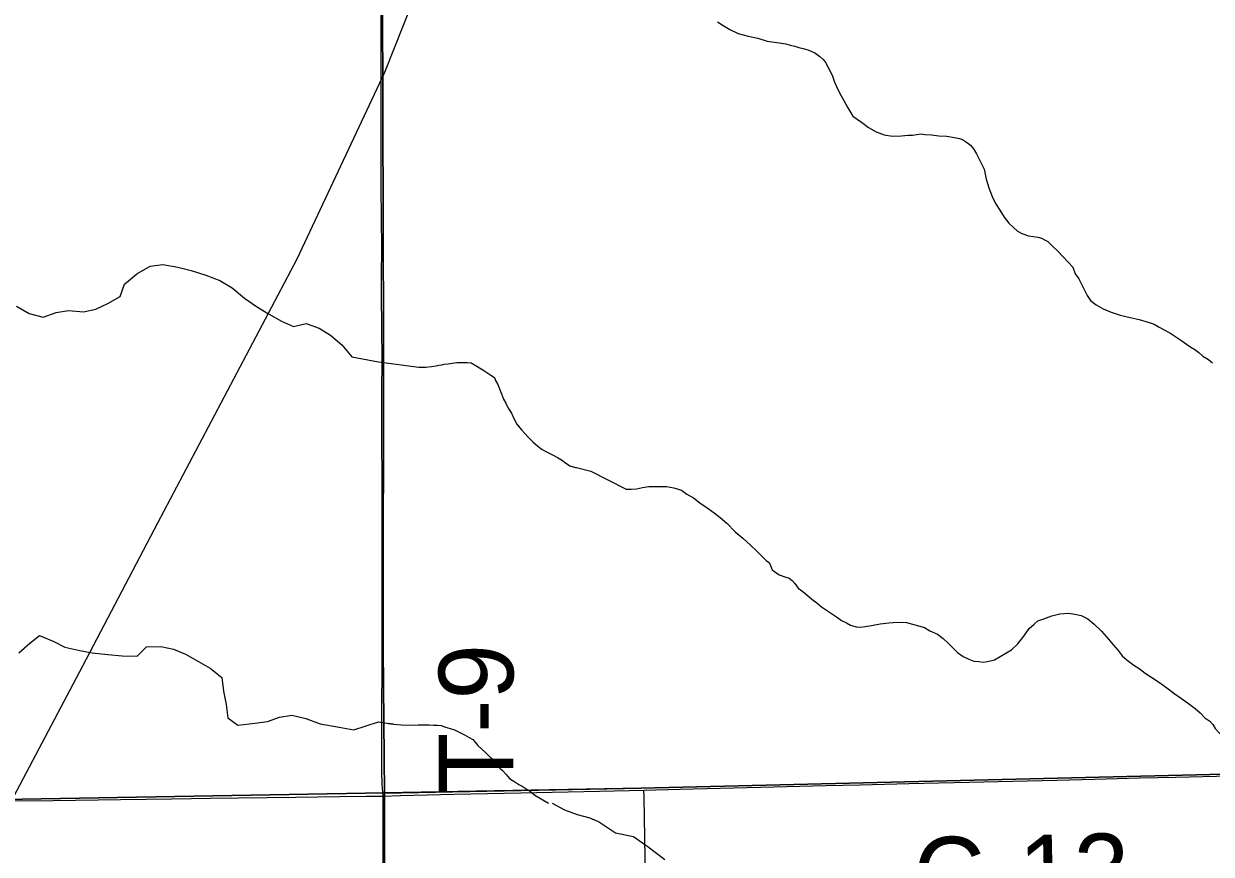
# Model space of a CAD drawing. Extents: x 0 to 34, y 0 to 22.
# Drawn here: x 4.03 to 4.934, y 14.595 to 15.227 of the extents above; entities that cross this region are included whole.
import ezdxf

# ---------------------------------------------------------------- set-up
doc = ezdxf.new("R2010")
doc.units = 0
for name, color, linetype in [('GM_X_Corporation', 7, 'Continuous'), ('GM_X_County_Road', 7, 'Continuous'), ('GM_X_County_Road_Text', 7, 'Continuous'), ('GM_X_Minor_River', 7, 'Continuous'), ('GM_X_Rail_Line', 7, 'Continuous'), ('GM_X_Township_Road', 7, 'Continuous'), ('GM_X_Township_Road_Text', 7, 'Continuous')]:
    doc.layers.add(name, color=color, linetype=linetype)

msp = doc.modelspace()

# ---------------------------------------------------------------- linework, layer by layer
at = {"layer": 'GM_X_Corporation'}
for points in [[(4.30426, 16.12557), (4.30498, 15.91003), (4.3033, 15.63531), (4.30235, 15.4236), (4.30354, 14.98777), (4.3033, 14.75076), (4.30426, 14.64144), (4.49968, 14.64508), (5.20789, 14.66221), (5.32827, 14.66458), (5.33447, 14.6647), (5.34183, 14.66485), (6.49761, 14.69107), (7.79988, 14.72946), (7.9578, 14.7353), (8.02194, 14.7372), (8.03921, 14.73771), (8.45268, 14.75379), (8.48904, 14.75495), (8.58711, 14.7561), (8.68634, 14.75879), (8.9, 14.7645), (8.9, 20.9)], [(4.30426, 16.12557), (4.30498, 15.91003), (4.3033, 15.63531), (4.30235, 15.4236), (4.30354, 14.98777), (4.3033, 14.75076), (4.30426, 14.64144), (4.49968, 14.64508), (5.20789, 14.66221), (5.32827, 14.66458), (5.33447, 14.6647), (5.34183, 14.66485), (6.49761, 14.69107), (7.79988, 14.72946), (7.9578, 14.7353), (8.02194, 14.7372), (8.03921, 14.73771), (8.45268, 14.75379), (8.48904, 14.75495), (8.58711, 14.7561), (8.68634, 14.75879), (8.9, 14.7645), (8.9, 20.9)], [(2.1, 19.86038), (2.1, 14.61031), (2.39805, 14.61266), (3.27339, 14.62352), (4.30426, 14.64144), (4.3033, 14.75076), (4.30354, 14.98777), (4.30235, 15.4236), (4.3033, 15.63531), (4.30498, 15.91003), (4.30426, 16.12557)], [(2.1, 19.86038), (2.1, 14.61031), (2.39805, 14.61266), (3.27339, 14.62352), (4.30426, 14.64144), (4.3033, 14.75076), (4.30354, 14.98777), (4.30235, 15.4236), (4.3033, 15.63531), (4.30498, 15.91003), (4.30426, 16.12557)], [(4.30426, 16.12557), (4.30498, 15.91003), (4.3033, 15.63531), (4.30235, 15.4236), (4.30354, 14.98777), (4.3033, 14.75076), (4.30409, 14.64133), (4.49968, 14.64508), (5.20789, 14.66221), (5.32827, 14.66458), (5.33447, 14.6647), (5.34183, 14.66485), (5.74269, 14.67201), (5.84321, 14.6738), (6.3268, 14.68244), (6.49761, 14.69107)]]:
    msp.add_lwpolyline(points, dxfattribs=at)
for points in [[(2.1, 14.61031), (2.1, 14.1), (8.9, 14.1), (8.9, 14.7645), (8.68634, 14.75879), (8.58711, 14.7561), (8.48904, 14.75495), (8.45268, 14.75379), (8.03921, 14.73771), (8.02194, 14.7372), (7.9578, 14.7353), (7.79988, 14.72946), (6.49761, 14.69107), (5.34183, 14.66485), (5.33447, 14.6647), (5.32827, 14.66458), (5.20789, 14.66221), (4.49968, 14.64508), (4.30426, 14.64144), (3.27339, 14.62352), (2.39805, 14.61266)], [(4.3035, 14.1), (8.9, 14.1), (8.9, 14.7645), (8.68634, 14.75879), (8.58711, 14.7561), (8.48904, 14.75495), (8.45268, 14.75379), (8.03921, 14.73771), (8.02194, 14.7372), (7.9578, 14.7353), (7.79988, 14.72946), (6.49761, 14.69107), (5.34183, 14.66485), (5.33447, 14.6647), (5.32827, 14.66458), (5.20789, 14.66221), (4.49968, 14.64508), (4.30426, 14.64144), (4.3035, 14.1025)], [(2.1, 14.61031), (2.1, 14.1), (4.3035, 14.1), (4.3035, 14.1025), (4.30426, 14.64144), (3.27339, 14.62352), (2.39805, 14.61266)]]:
    msp.add_lwpolyline(points, close=True, dxfattribs=at)
at = {"layer": 'GM_X_County_Road'}
for points in [[(4.3032, 14.63902), (4.30266, 14.64823), (4.30241, 14.65746), (4.30243, 14.78527), (4.30257, 14.81134), (4.30266, 14.84386), (4.30239, 14.94648), (4.30254, 14.97125), (4.30236, 14.99621), (4.30217, 15.02021), (4.30208, 15.0317), (4.30218, 15.05957), (4.30204, 15.07594), (4.3017, 15.10573), (4.30177, 15.12822), (4.30169, 15.24446)], [(4.50181, 14.64367), (4.52937, 14.64434), (4.60078, 14.64617), (4.64022, 14.64709), (4.66678, 14.6477), (4.70349, 14.64852), (4.74938, 14.64969), (4.78267, 14.65035), (4.81647, 14.65123), (4.84476, 14.65189), (4.87944, 14.65284), (4.90678, 14.65336), (4.94813, 14.65446), (4.98838, 14.65527), (5.03053, 14.65634), (5.06895, 14.65724), (5.10876, 14.65834), (5.12182, 14.65868)], [(4.3032, 14.63902), (4.31619, 14.63938), (4.35739, 14.64053), (4.40805, 14.64163), (4.46801, 14.64273), (4.50181, 14.64367)], [(4.3034, 14.1), (4.3034, 14.10238), (4.30334, 14.15819), (4.30339, 14.2221), (4.30354, 14.26572), (4.30334, 14.44461), (4.3032, 14.63902)]]:
    msp.add_lwpolyline(points, dxfattribs=at)
at = {"layer": 'GM_X_Minor_River'}
for points in [[(4.55795, 15.22884), (4.56216, 15.22586), (4.56713, 15.22288), (4.57362, 15.21992), (4.58124, 15.21773), (4.58847, 15.2163), (4.5957, 15.21411), (4.60483, 15.2127), (4.60977, 15.212), (4.6132, 15.2109), (4.61662, 15.21018), (4.61967, 15.20908), (4.6231, 15.20836), (4.62653, 15.20727), (4.62958, 15.20616), (4.63187, 15.20505), (4.63378, 15.20393), (4.6357, 15.20244), (4.638, 15.20019), (4.63992, 15.19831), (4.64382, 15.19076), (4.64538, 15.18736), (4.64657, 15.18357), (4.64852, 15.17942), (4.65087, 15.17412), (4.65397, 15.16884), (4.65708, 15.16318), (4.66096, 15.15677), (4.66747, 15.15229), (4.67283, 15.14817), (4.67857, 15.14482), (4.68467, 15.14262), (4.69113, 15.14156), (4.69796, 15.14202), (4.70289, 15.14246), (4.7063, 15.1425), (4.70971, 15.14293), (4.71274, 15.14334), (4.71578, 15.143), (4.72072, 15.14268), (4.72642, 15.14199), (4.73249, 15.14168), (4.7382, 15.14061), (4.742, 15.1399), (4.74429, 15.13917), (4.74811, 15.13655), (4.75042, 15.13468), (4.75273, 15.13205), (4.75505, 15.12828), (4.75778, 15.12261), (4.7609, 15.11657), (4.76252, 15.10899), (4.7645, 15.10218), (4.76686, 15.09575), (4.76959, 15.09046), (4.77269, 15.08518), (4.77618, 15.0799), (4.77965, 15.07538), (4.78311, 15.072), (4.78618, 15.06938), (4.78962, 15.06752), (4.79458, 15.06568), (4.79837, 15.06535), (4.8018, 15.06463), (4.80446, 15.0639), (4.80676, 15.06279), (4.80943, 15.06131), (4.81251, 15.0583), (4.81712, 15.0538), (4.82828, 15.04178), (4.83024, 15.03686), (4.83295, 15.03309), (4.8349, 15.02894), (4.83723, 15.0244), (4.83919, 15.02025), (4.84189, 15.01648), (4.84611, 15.01311), (4.85146, 15.01014)], [(4.02425, 15.01219), (4.03381, 15.00661), (4.04448, 15.00371), (4.05431, 15.00726), (4.06378, 15.0089), (4.07518, 15.00791), (4.08465, 15.00993), (4.09371, 15.01422), (4.10313, 15.01966), (4.10644, 15.02882), (4.11583, 15.03692), (4.12601, 15.04275), (4.13548, 15.04401), (4.1469, 15.04188), (4.15718, 15.03935), (4.16824, 15.03569), (4.17892, 15.03165), (4.18848, 15.02608), (4.19769, 15.01822), (4.20688, 15.01188), (4.21606, 15.00629), (4.226, 15.00072), (4.23517, 14.99666), (4.24463, 14.99906), (4.25455, 14.99539), (4.26334, 14.99019), (4.27179, 14.9827), (4.27949, 14.97368), (4.29977, 14.96974)], [(4.85146, 15.01014), (4.85757, 15.00755), (4.86442, 15.00536), (4.87204, 15.00355), (4.87889, 15.00211), (4.88574, 14.99992), (4.89032, 14.99846), (4.89414, 14.99622), (4.89834, 14.99399), (4.90293, 14.99139), (4.90752, 14.98841), (4.91135, 14.98579), (4.9148, 14.98318), (4.91825, 14.98094), (4.92131, 14.97908), (4.92437, 14.97683), (4.92744, 14.97421), (4.93165, 14.9716), (4.93472, 14.96898)], [(4.29977, 14.96974), (4.33052, 14.96576), (4.33583, 14.96583), (4.34, 14.96628), (4.34379, 14.96671), (4.34569, 14.96712), (4.34796, 14.96753), (4.34985, 14.96794), (4.35288, 14.96836), (4.35592, 14.96879), (4.35933, 14.96922), (4.36274, 14.96927), (4.3654, 14.96931), (4.3673, 14.96933), (4.37034, 14.969), (4.37456, 14.9664), (4.37992, 14.96306), (4.38529, 14.95972), (4.38798, 14.95785), (4.38877, 14.95558), (4.39032, 14.95295), (4.39151, 14.94992), (4.39268, 14.94728), (4.39347, 14.94539), (4.39505, 14.94123), (4.39661, 14.93822), (4.39857, 14.93444), (4.4009, 14.93068), (4.40286, 14.92653), (4.4052, 14.92238), (4.40868, 14.91787), (4.41138, 14.91487), (4.41408, 14.91225), (4.41717, 14.90887), (4.42101, 14.9055), (4.42447, 14.9029), (4.42829, 14.90105), (4.43212, 14.89883), (4.43595, 14.89698), (4.43901, 14.89512), (4.44208, 14.89289), (4.44553, 14.89066), (4.44973, 14.8892), (4.45049, 14.88921), (4.46144, 14.88661)], [(4.46144, 14.8866), (4.48824, 14.87268), (4.49204, 14.87272), (4.49621, 14.87315), (4.50075, 14.87397), (4.50567, 14.87479), (4.51364, 14.87489), (4.51895, 14.87495), (4.52465, 14.87388), (4.53037, 14.87205), (4.53458, 14.86906), (4.53955, 14.86608), (4.54453, 14.86235), (4.54989, 14.85861), (4.55526, 14.85488), (4.55986, 14.85113), (4.56485, 14.84701), (4.57139, 14.84025), (4.57714, 14.83538), (4.5829, 14.83014), (4.58789, 14.82564), (4.59174, 14.8215), (4.5952, 14.81812), (4.59711, 14.81701), (4.59828, 14.81474), (4.59946, 14.81134), (4.60482, 14.8076), (4.60978, 14.80576), (4.61245, 14.80504), (4.61475, 14.80316), (4.61667, 14.80091), (4.61938, 14.79752), (4.62282, 14.7949), (4.62589, 14.79228), (4.62973, 14.78891), (4.63356, 14.78629), (4.63702, 14.7833), (4.64084, 14.78068), (4.64467, 14.77807), (4.6485, 14.77546), (4.65233, 14.77285), (4.65615, 14.77099), (4.65921, 14.76913), (4.6634, 14.76804), (4.66644, 14.7677), (4.67023, 14.76812), (4.67515, 14.76895), (4.68158, 14.77016), (4.6884, 14.77101), (4.69485, 14.77147), (4.70168, 14.77117), (4.70625, 14.77009), (4.71082, 14.76862), (4.71539, 14.76754), (4.71959, 14.76493), (4.72532, 14.76234), (4.72954, 14.75897), (4.73338, 14.7556), (4.73684, 14.75222), (4.74068, 14.74847), (4.74489, 14.74548), (4.7491, 14.74325), (4.75291, 14.74178), (4.75671, 14.74145), (4.76013, 14.74111), (4.76354, 14.74153), (4.76883, 14.74273), (4.78163, 14.75049), (4.7865, 14.75511), (4.79098, 14.76087), (4.79508, 14.76662), (4.79883, 14.77008), (4.80183, 14.7724), (4.80637, 14.77397), (4.81241, 14.77633), (4.81846, 14.77793), (4.82528, 14.77839), (4.82984, 14.77768), (4.83479, 14.77661), (4.83976, 14.77401), (4.84474, 14.76989), (4.85013, 14.76463), (4.85551, 14.75862), (4.85937, 14.75411), (4.86284, 14.74997), (4.86593, 14.74583), (4.86977, 14.74245), (4.87475, 14.73872), (4.87896, 14.73611), (4.88355, 14.73274), (4.88853, 14.72938), (4.89427, 14.72565), (4.90002, 14.72154), (4.90538, 14.71743), (4.91113, 14.71332), (4.91649, 14.70958), (4.92147, 14.70585), (4.92531, 14.70247)], [(4.026, 14.74818), (4.03426, 14.75551), (4.04179, 14.7613), (4.05247, 14.75688), (4.06088, 14.75243), (4.0723, 14.74992), (4.08181, 14.74814), (4.0936, 14.74677), (4.10463, 14.74577), (4.11602, 14.74554), (4.12314, 14.75285), (4.13415, 14.75299), (4.14367, 14.75083), (4.15283, 14.74715), (4.16277, 14.74158), (4.17156, 14.73637), (4.18039, 14.72927), (4.18165, 14.71903), (4.18367, 14.7088), (4.18494, 14.69856), (4.1926, 14.69296), (4.20549, 14.69464), (4.21535, 14.69591), (4.22442, 14.69906), (4.23389, 14.7007), (4.24456, 14.69818), (4.25524, 14.69414), (4.2697, 14.69167), (4.28111, 14.68953), (4.29978, 14.69569)], [(4.92531, 14.70247), (4.92877, 14.69872), (4.9326, 14.6961), (4.93491, 14.69347), (4.93685, 14.69045), (4.93954, 14.68745), (4.94224, 14.68444), (4.94532, 14.68106), (4.94915, 14.67844), (4.95335, 14.6766), (4.95716, 14.67512), (4.96059, 14.67403), (4.96325, 14.6733), (4.96592, 14.67295), (4.96935, 14.67147), (4.97126, 14.67074), (4.97317, 14.66962), (4.97546, 14.66851), (4.98006, 14.66514), (4.98197, 14.66403), (4.98867, 14.65055)], [(4.29971, 14.6957), (4.3113, 14.69373), (4.30711, 14.69443), (4.3113, 14.69373), (4.317, 14.69343), (4.32384, 14.69315), (4.32991, 14.69324), (4.33523, 14.69332), (4.33827, 14.69336), (4.34169, 14.69303), (4.34473, 14.69308), (4.34739, 14.69274), (4.35082, 14.69165), (4.35426, 14.69056), (4.35769, 14.68947), (4.36114, 14.68762), (4.36534, 14.68578), (4.36879, 14.68355), (4.37147, 14.68207), (4.37339, 14.68019), (4.37533, 14.67756), (4.38149, 14.67195), (4.38342, 14.67008), (4.38534, 14.66821), (4.38689, 14.66633), (4.3896, 14.66257), (4.3923, 14.65995), (4.39422, 14.65845), (4.39692, 14.65545), (4.39962, 14.65245), (4.40346, 14.64985), (4.40652, 14.64799), (4.4092, 14.64651), (4.41227, 14.64465), (4.41533, 14.6428), (4.41879, 14.63981), (4.42928, 14.63366)], [(4.43201, 14.63374), (4.44147, 14.62854), (4.45101, 14.62496), (4.46055, 14.62258), (4.46326, 14.62135)], [(4.46327, 14.62136), (4.46793, 14.61918), (4.48023, 14.61105), (4.49394, 14.60826), (4.50509, 14.60049), (4.51779, 14.59085)]]:
    msp.add_lwpolyline(points, dxfattribs=at)
at = {"layer": 'GM_X_Rail_Line'}
for points in [[(4.30467, 15.19039), (4.34822, 15.30056), (4.61566, 15.94824)], [(4.01981, 14.6344), (4.07472, 14.73833), (4.13174, 14.84704), (4.23794, 15.0483), (4.30467, 15.19039)]]:
    msp.add_lwpolyline(points, dxfattribs=at)
at = {"layer": 'GM_X_Township_Road'}
for points in [[(4.3032, 14.63902), (4.30266, 14.64823), (4.30241, 14.65746), (4.30243, 14.78527), (4.30257, 14.81134), (4.30266, 14.84386), (4.30239, 14.94648), (4.30254, 14.97125), (4.30236, 14.99621), (4.30217, 15.02021), (4.30208, 15.0317), (4.30218, 15.05957), (4.30204, 15.07594), (4.3017, 15.10573), (4.30177, 15.12822), (4.30169, 15.24446)], [(4.01971, 14.63537), (4.05196, 14.63575), (4.10324, 14.63636), (4.14251, 14.63695), (4.17194, 14.63738), (4.19306, 14.63766), (4.23671, 14.63834), (4.27038, 14.63863), (4.29027, 14.63887), (4.3032, 14.63902)], [(4.5031, 14.57595), (4.50193, 14.63813), (4.50181, 14.64367)]]:
    msp.add_lwpolyline(points, dxfattribs=at)

# ---------------------------------------------------------------- texts
at = {"layer": 'GM_X_County_Road_Text'}
msp.add_text('C-13', height=0.056818, rotation=1.2279, dxfattribs=at).set_placement((4.70757, 14.5506))
at = {"layer": 'GM_X_Township_Road_Text'}
msp.add_text('T-9', height=0.056818, rotation=90, dxfattribs=at).set_placement((4.40244, 14.64088))

doc.saveas('drawing.dxf')
